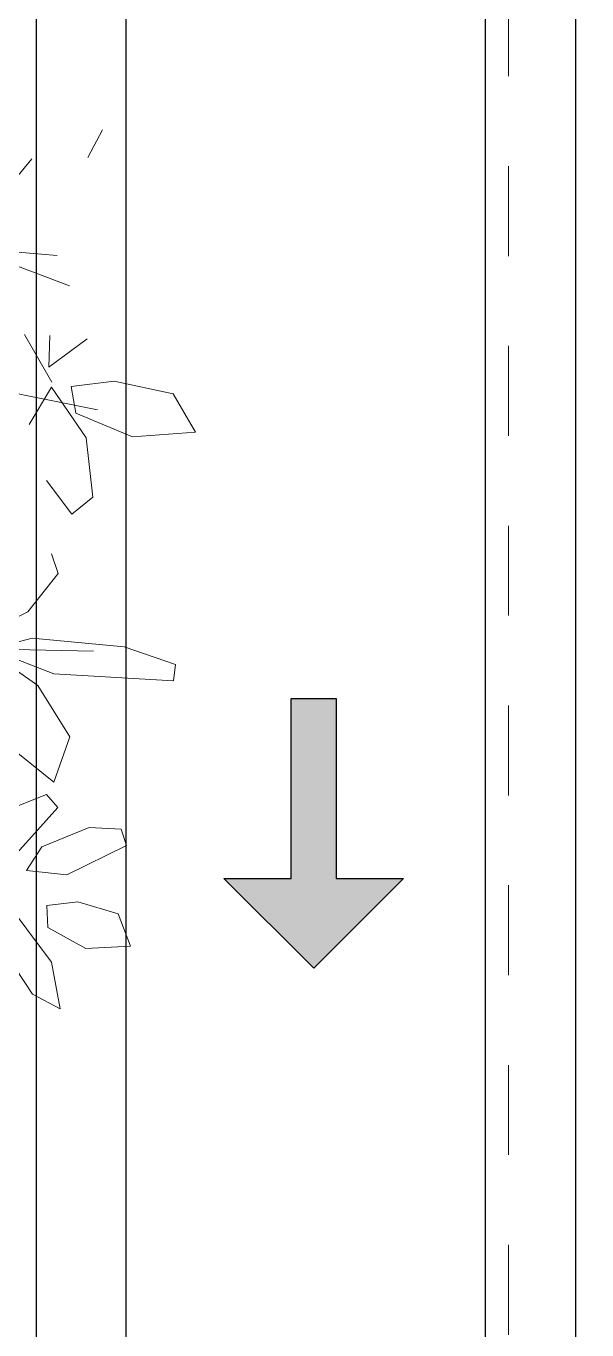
# Model space of a CAD drawing. Header units: metres. Extents: x 349703 to 349913, y 9282546 to 9282694.
# Drawn here: x 349754.643 to 349755.266, y 9282652.133 to 9282653.583 of the extents above; entities that cross this region are included whole.
import ezdxf

# ---------------------------------------------------------------- set-up
doc = ezdxf.new("R2010")
doc.units = ezdxf.units.M
doc.header["$LTSCALE"] = 0.25
doc.linetypes.add('B. SUM 2$0$HIDDEN', pattern=[0.375, 0.25, -0.125])
for name, color, linetype, lineweight in [('.', 7, 'Continuous', 0), ('0_ CUNETAS', 160, 'Continuous', 5), ('ARQ-FONDO', 253, 'CONTINUOUS', 9), ('CUNETAS-RED', 5, 'CONTINUOUS', 18)]:
    doc.layers.add(name, color=color, linetype=linetype, lineweight=lineweight)

# ---------------------------------------------------------------- blocks, each defined once
blk = doc.blocks.new('ARR2')
at = {"layer": 'ARQ-FONDO', "lineweight": 5}
for p, q in [((2741.7422, 1214.9411), (2742.4277, 1214.6823)), ((2742.457, 1214.8885), (2742.4807, 1214.9334)), ((2742.0863, 1214.5442), (2742.3668, 1214.8866)), ((2742.2932, 1214.7405), (2742.4079, 1214.731)), ((2742.3991, 1214.5276), (2742.3553, 1214.6039)), ((2742.3961, 1214.6022), (2742.3945, 1214.5515)), ((2742.3945, 1214.5515), (2742.4557, 1214.597)), ((2742.088, 1214.5607), (2742.4728, 1214.4827)), ((2742.3988, 1214.5195), (2742.3627, 1214.4594)), ((2742.4542, 1214.4377), (2742.3988, 1214.5195)), ((2742.4991, 1214.5291), (2742.4303, 1214.5202)), ((2742.4303, 1214.5202), (2742.4377, 1214.4774)), ((2742.5941, 1214.5084), (2742.4991, 1214.5291)), ((2742.6301, 1214.4471), (2742.5941, 1214.5084)), ((2742.4377, 1214.4774), (2742.529, 1214.4396)), ((2742.4652, 1214.3423), (2742.4542, 1214.4377)), ((2742.529, 1214.4396), (2742.6301, 1214.4471)), ((2742.3904, 1214.3691), (2742.4313, 1214.3153)), ((2742.4313, 1214.3153), (2742.4652, 1214.3423)), ((2742.3988, 1214.2512), (2742.4094, 1214.2196)), ((2742.4094, 1214.2196), (2742.3603, 1214.1579)), ((2742.3603, 1214.1579), (2742.2877, 1214.1225)), ((2742.3676, 1214.116), (2742.3003, 1214.0979)), ((2742.5152, 1214.1017), (2742.3676, 1214.116)), ((2742.2455, 1214.0994), (2742.4659, 1214.0946)), ((2742.3003, 1214.0979), (2742.4025, 1214.0584)), ((2742.5982, 1214.0733), (2742.5152, 1214.1017)), ((2742.3766, 1214.0395), (2742.319, 1214.0806)), ((2742.5948, 1214.0471), (2742.5982, 1214.0733)), ((2742.4025, 1214.0584), (2742.5948, 1214.0471)), ((2742.428, 1213.957), (2742.3766, 1214.0395)), ((2742.3223, 1213.9488), (2742.4021, 1213.884)), ((2742.4021, 1213.884), (2742.428, 1213.957)), ((2742.3906, 1213.8645), (2742.3383, 1213.8433)), ((2742.4089, 1213.8437), (2742.3906, 1213.8645)), ((2742.3288, 1213.7546), (2742.4089, 1213.8437)), ((2742.4594, 1213.8111), (2742.3832, 1213.7802)), ((2742.5104, 1213.8088), (2742.4594, 1213.8111)), ((2742.5194, 1213.7825), (2742.5104, 1213.8088)), ((2742.3832, 1213.7802), (2742.3584, 1213.7424)), ((2742.4231, 1213.7351), (2742.5194, 1213.7825)), ((2742.3584, 1213.7424), (2742.4231, 1213.7351)), ((2742.3986, 1213.5945), (2742.3208, 1213.6989)), ((2742.4407, 1213.6918), (2742.3913, 1213.6861)), ((2742.3913, 1213.6861), (2742.3926, 1213.6504)), ((2742.5059, 1213.6724), (2742.4407, 1213.6918)), ((2742.5257, 1213.6207), (2742.5059, 1213.6724)), ((2742.3926, 1213.6504), (2742.4536, 1213.6169)), ((2742.3127, 1213.6266), (2742.3679, 1213.5432)), ((2742.4536, 1213.6169), (2742.5257, 1213.6207)), ((2742.4128, 1213.5195), (2742.3986, 1213.5945)), ((2742.3679, 1213.5432), (2742.4128, 1213.5195))]:
    blk.add_line(p, q, dxfattribs=at)
blk = doc.blocks.new('*U2192')
at = {"layer": '.', "lineweight": 30}
h = blk.add_hatch(color=1, dxfattribs=at)
h.dxf.hatch_style = 1
h.paths.add_polyline_path([(-0.025, -0.05), (-0.1, -0.05), (0, -0.15), (0.1, -0.05), (0.025, -0.05), (0.025, 0.15), (-0.025, 0.15)])
at = {"layer": '0_ CUNETAS', "color": 1, "lineweight": 30}
blk.add_lwpolyline([(-0.1, -0.05), (-0.025, -0.05), (-0.025, 0.15), (0.025, 0.15), (0.025, -0.05), (0.1, -0.05), (0, -0.15)], close=True, dxfattribs=at)
blk = doc.blocks.new('*U2174')
at = {"layer": '0_ CUNETAS', "color": 0, "linetype": 'ByBlock', "lineweight": -2, "transparency": 16777216}
blk.add_blockref('*U2192', (0, 9), dxfattribs=at)
blk = doc.blocks.new('drenaje')
at = {"layer": 'CUNETAS-RED', "lineweight": 30}
for p, q in [((36.4979, 0.2003), (36.4979, -32.0856)), ((37.0979, 0.2003), (37.0979, -32.0856)), ((36.5979, 0.1003), (36.5979, -32.0856)), ((36.9979, -32.0856), (36.9979, 0.1003))]:
    blk.add_line(p, q, dxfattribs=at)
at = {"layer": 'CUNETAS-RED', "lineweight": 0}
blk.add_blockref('*U2174', (36.8067, -31.8525), dxfattribs=at)

msp = doc.modelspace()

# ---------------------------------------------------------------- linework, layer by layer
at = {"layer": 'ARQ-FONDO', "linetype": 'B. SUM 2$0$HIDDEN'}
msp.add_lwpolyline([(349782.3292, 9282656.6276), (349755.1792, 9282656.6276), (349755.1792, 9282642.7776), (349782.3292, 9282642.7776)], close=True, dxfattribs=at)

# ---------------------------------------------------------------- block references
at = {"layer": 'ARQ-FONDO', "xscale": 0.6917913537138002, "yscale": 0.6917913537138002, "zscale": 0.6917913537138002}
msp.add_blockref('ARR2', (347857.5033, 9281812.9877), dxfattribs=at)
at = {"layer": 'CUNETAS-RED', "lineweight": 30}
msp.add_blockref('drenaje', (349718.1559, 9282675.5378), dxfattribs=at)

doc.saveas('drawing.dxf')
